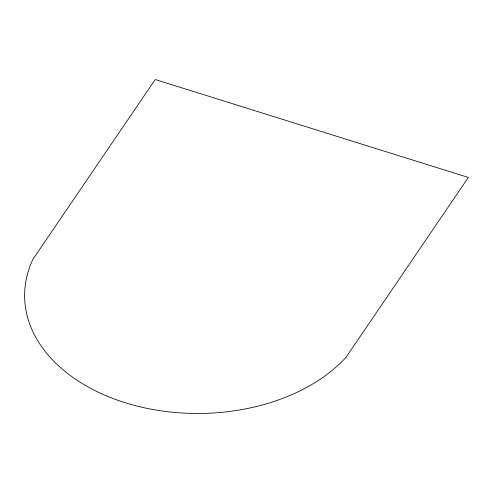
<?xml version="1.0" encoding="UTF-8"?>
<svg xmlns="http://www.w3.org/2000/svg" width="493" height="493" viewBox="0 0 493 493"><rect width="100%" height="100%" fill="white"/><g stroke="black" fill="none" stroke-linecap="round" stroke-linejoin="round"><path stroke-width="0.74" d="M346.018 357.296L468.35 177.462L155.215 79.521L32.883 259.355A174.109 118.745 -0.5 0 0 125.247 402.732A174.109 118.745 -0.5 0 0 346.061 357.308"/></g></svg>
